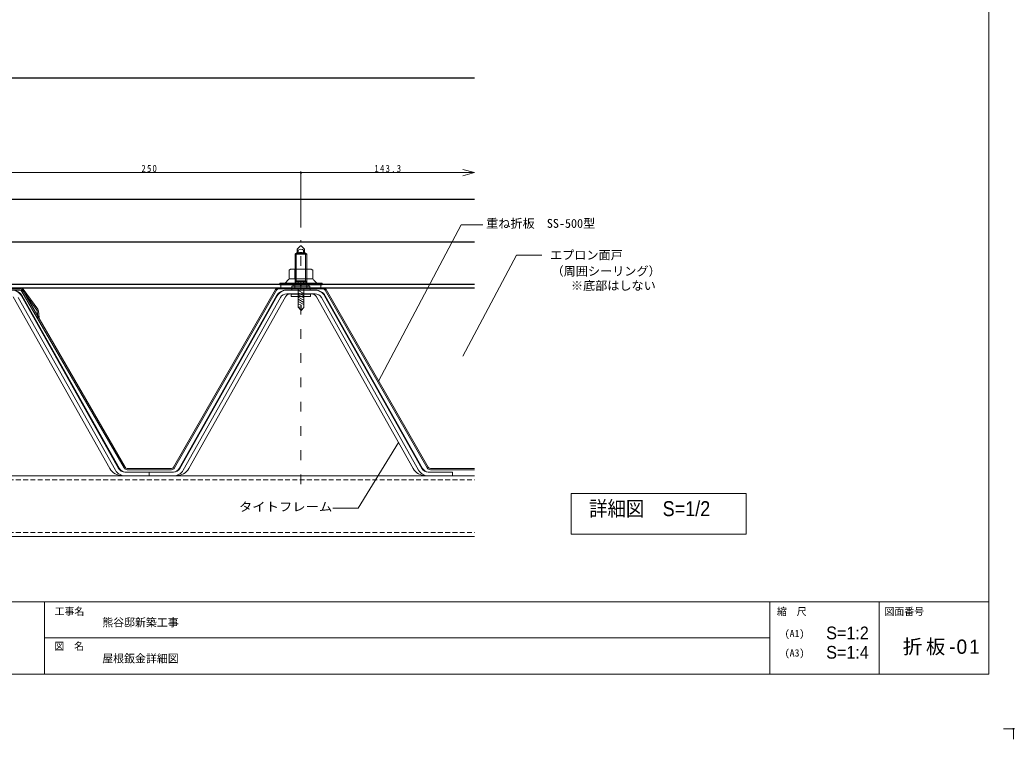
# Model space of a CAD drawing. Units: millimetres at full size. Extents: x -818 to 4206, y -602 to 594.
# Drawn here: x 22 to 842, y -602 to -9 of the extents above; entities that cross this region are included whole.
import ezdxf
from ezdxf.enums import TextEntityAlignment as Align

# ---------------------------------------------------------------- set-up
doc = ezdxf.new("R2010")
doc.units = ezdxf.units.MM
doc.header["$LTSCALE"] = 2
doc.header["$PDMODE"] = 32
doc.header["$PDSIZE"] = 1
doc.linetypes.add('DASHED2', pattern=[3, 2, -1])
doc.linetypes.add('USER3', pattern=[10, 4, -6])
for name, color, linetype, lineweight in [('0-4_壁', 7, 'Continuous', 18), ('5-1_寸法', 5, 'Continuous', 13), ('F-A_F-Aﾚｲﾔ', 4, 'Continuous', 18)]:
    doc.layers.add(name, color=color, linetype=linetype, lineweight=lineweight)
doc.styles.add('__：', font='')
doc.styles.add('ＭＳ ゴシック', font='')
doc.styles.get('__：').set_extended_font_data('__：')
doc.styles.get('ＭＳ ゴシック').set_extended_font_data('MS Gothic')

# ---------------------------------------------------------------- blocks, each defined once
blk = doc.blocks.new('A$C6655204a')
at = {"layer": '0-4_壁'}
for p, q in [((13326.73, -15829.14), (-7158.73, -15829.14)), ((3592.86, -15829.14), (3592.86, -16573.63)), ((11069.58, -15829.14), (11069.58, -16574.62)), ((12198.16, -15829.14), (12198.16, -16574.62)), ((13326.73, -15829.14), (13326.73, -16573.63)), ((11069.58, -16201.88), (3592.86, -16201.75))]:
    blk.add_line(p, q, dxfattribs=at)
blk.add_lwpolyline([(13326.73, -16574.62), (13326.73, -2645.93), (-7158.73, -2645.93), (-7158.73, -16574.62)], close=True, dxfattribs=at)
at = {"layer": '0-4_壁', "style": 'ＭＳ ゴシック'}
for s, height, p in [('工事名', 74.79, (3697.65, -15988.21)), ('縮\u3000尺', 74.79, (11143.13, -15989.81)), ('図面番号', 74.79, (12251.12, -15988.66)), ('熊谷邸新築工事', 82.48, (4188.74, -16108.34)), ('(A1)', 74.79, (11222.73, -16215.86)), ('図\u3000名', 74.79, (3695.18, -16347.26)), ('屋根鈑金詳細図', 82.48, (4188.74, -16480.22)), ('(A3)', 74.79, (11222.73, -16415.86))]:
    blk.add_text(s, height=height, dxfattribs=at).set_placement(p, align=Align.BOTTOM_LEFT)
at = {"layer": '0-4_壁', "style": '__：', "width": 0.95}
for s, p in [('S=1:2', (11650.58, -16254.57)), ('S=1:4', (11650.58, -16454.57))]:
    blk.add_text(s, height=130.9, dxfattribs=at).set_placement(p, align=Align.BOTTOM_LEFT)
blk = doc.blocks.new('鈑金ビス')
at = {"layer": '5-1_寸法', "color": 7, "lineweight": 18}
for p, q in [((3.654, 9.329), (-3.274, 9.329)), ((-7.29, 4.929), (6.67, 4.929)), ((7.67, 4.929), (-6.29, 4.929)), ((-2.21, 4.929), (0.19, 4.929)), ((-2.21, -12.257), (-2.21, 3.729)), ((-2.21, 1.449), (2.55, -1.058)), ((-2.119, 6.129), (-2.119, 8.129)), ((-0.41, 6.129), (-0.088, 4.929)), ((0.79, 4.929), (0.469, 6.129)), ((2.5, 6.129), (2.5, 8.129)), ((2.55, -12.543), (2.55, 3.729)), ((7.67, 3.729), (7.67, 4.929)), ((-2.21, -0.359), (2.55, -2.866)), ((-2.21, -2.167), (2.55, -4.675)), ((-2.21, -3.976), (2.55, -6.483)), ((-2.21, -5.784), (2.55, -8.291)), ((-2.21, -7.593), (2.55, -10.1)), ((0.309, -15.135), (-2.21, -12.257)), ((0.309, -10.559), (-2.091, -9.642)), ((-1.43, -12.52), (-1.715, -12.801)), ((0.309, -15.135), (0.309, -10.559)), ((0.309, -15.135), (2.55, -12.543))]:
    blk.add_line(p, q, dxfattribs=at)
for points in [[(-7.29, 4.929), (-7.29, 3.729), (7.67, 3.729)], [(6.67, 4.929), (6.67, 6.129), (-6.29, 6.129), (-6.29, 4.929)], [(-4.429, 8.129), (-4.429, 6.129), (4.809, 6.129), (4.809, 8.129)], [(-1.288, -12.38), (-1.002, -12.099), (-1.288, -12.38)]]:
    blk.add_lwpolyline(points, dxfattribs=at)
for centre, radius, start, end in [((-3.274, 8.173), 1.156, 357.79578, 182.20424), ((0.19, 6.507), 2.822, 35.08586, 144.91416), ((3.654, 8.173), 1.156, 357.79578, 182.20424)]:
    blk.add_arc(centre, radius, start, end, dxfattribs=at)

msp = doc.modelspace()

# ---------------------------------------------------------------- linework, layer by layer
at = {"layer": '5-1_寸法', "color": 2, "lineweight": 25}
for p, q in [((-371.604, -57.313), (396.666, -57.313)), ((-371.604, -157.313), (396.666, -157.313)), ((-371.604, -192.313), (396.666, -192.313)), ((-371.604, -227.313), (396.666, -227.313)), ((-371.604, -230.313), (396.666, -230.313))]:
    msp.add_line(p, q, dxfattribs=at)
at = {"layer": '5-1_寸法', "color": 3}
for p, q in [((3.396, -135.377), (253.396, -135.377)), ((253.396, -135.377), (253.396, -180.739)), ((253.396, -135.377), (396.666, -135.377)), ((396.666, -135.377), (387.007, -132.789)), ((396.666, -135.377), (387.007, -137.965))]:
    msp.add_line(p, q, dxfattribs=at)
at = {"layer": '5-1_寸法', "lineweight": 9}
for p, q in [((253.184, -195.701), (250.396, -198.489)), ((253.608, -195.701), (256.396, -198.489)), ((250.396, -201.114), (248.631, -202.526)), ((248.631, -202.526), (258.161, -202.526)), ((248.631, -226.776), (248.631, -202.526)), ((249.491, -225.287), (249.491, -201.838)), ((249.596, -201.754), (257.196, -201.754)), ((250.396, -198.489), (250.396, -201.754)), ((250.396, -199.289), (251.146, -199.289)), ((251.146, -199.289), (251.146, -201.754)), ((255.646, -199.289), (256.396, -199.289)), ((255.646, -199.289), (255.646, -201.754)), ((256.396, -198.489), (256.396, -201.754)), ((256.396, -201.114), (258.161, -202.526)), ((257.301, -225.287), (257.301, -201.838)), ((258.161, -226.776), (258.161, -202.526)), ((248.396, -227.011), (248.631, -226.776)), ((248.396, -227.011), (258.396, -227.011)), ((248.396, -227.011), (248.396, -231.314)), ((248.631, -225.287), (258.161, -225.287)), ((248.631, -226.776), (249.491, -225.287)), ((253.396, -226.776), (248.631, -226.776)), ((253.396, -226.776), (258.161, -226.776)), ((258.161, -226.776), (257.301, -225.287)), ((258.396, -227.011), (258.161, -226.776)), ((258.396, -227.011), (258.396, -231.314)), ((22.904, -236.896), (103.101, -379.258)), ((103.675, -379.258), (23.478, -236.896)), ((153.117, -379.258), (233.315, -236.896)), ((233.888, -236.896), (153.691, -379.258)), ((265.636, -232.314), (241.156, -232.314)), ((253.396, -235.314), (241.73, -235.314)), ((245.396, -237.314), (245.396, -235.614)), ((245.696, -235.614), (253.396, -235.614)), ((253.396, -237.614), (245.696, -237.614)), ((260.896, -231.314), (245.896, -231.314)), ((245.896, -231.814), (245.896, -231.314)), ((247.796, -235.614), (247.796, -235.314)), ((252.963, -235.314), (252.79, -235.614)), ((253.396, -235.314), (265.062, -235.314)), ((253.396, -235.614), (261.096, -235.614)), ((253.396, -237.614), (261.096, -237.614)), ((253.829, -235.314), (254.002, -235.614)), ((258.996, -235.614), (258.996, -235.314)), ((260.896, -231.814), (260.896, -231.314)), ((261.396, -237.314), (261.396, -235.614)), ((272.904, -236.896), (353.101, -379.258)), ((353.675, -379.258), (273.478, -236.896)), ((95.839, -379.203), (16.216, -237.86)), ((20.29, -238.369), (100.487, -380.731)), ((156.305, -380.731), (236.502, -238.369)), ((160.953, -379.203), (240.577, -237.86)), ((345.839, -379.203), (266.216, -237.86)), ((350.487, -380.731), (270.29, -238.369)), ((106.294, -385.314), (128.396, -385.314)), ((128.396, -382.314), (108.329, -382.314)), ((128.396, -382.314), (128.396, -385.314)), ((128.396, -382.314), (128.396, -385.314)), ((128.396, -382.314), (148.464, -382.314)), ((150.498, -385.314), (128.396, -385.314)), ((356.294, -385.314), (378.396, -385.314)), ((378.396, -382.314), (358.329, -382.314)), ((378.396, -382.314), (378.396, -385.314)), ((378.396, -382.314), (378.396, -385.314))]:
    msp.add_line(p, q, dxfattribs=at)
at = {"layer": '5-1_寸法', "linetype": 'USER3', "lineweight": 9}
msp.add_line((253.396, -392.314), (253.396, -191.189), dxfattribs=at)
at = {"layer": '5-1_寸法', "color": 4}
for p, q in [((244.896, -214.913), (243.581, -215.673)), ((243.581, -222.913), (243.581, -215.673)), ((261.896, -214.913), (244.896, -214.913)), ((248.489, -222.913), (248.489, -215.325)), ((258.304, -222.913), (258.304, -215.325)), ((261.896, -214.913), (263.211, -215.673)), ((263.211, -222.913), (263.211, -215.673)), ((253.396, -226.513), (235.896, -226.513)), ((235.896, -227.913), (235.896, -226.513)), ((253.396, -227.913), (235.896, -227.913)), ((236.896, -230.313), (236.896, -227.913)), ((240.875, -225.959), (242.608, -223.953)), ((263.211, -222.913), (243.581, -222.913)), ((253.396, -226.513), (270.896, -226.513)), ((253.396, -227.913), (270.896, -227.913)), ((265.918, -225.959), (264.184, -223.953)), ((270.896, -227.913), (270.896, -226.513)), ((253.396, -230.313), (236.896, -230.313))]:
    msp.add_line(p, q, dxfattribs=at)
at = {"layer": '5-1_寸法', "color": 1, "lineweight": 18}
for p, q in [((-13.581, -231.313), (21.664, -231.313)), ((-13.393, -232.313), (21.664, -232.313)), ((23.396, -233.313), (107.529, -378.814)), ((23.596, -232.122), (35.624, -248.676)), ((108.394, -378.314), (24.262, -232.813)), ((24.405, -231.534), (36.433, -248.089)), ((148.398, -378.314), (232.53, -231.814)), ((149.264, -378.814), (233.396, -232.314)), ((235.129, -230.313), (271.663, -230.314)), ((235.129, -231.313), (271.663, -231.314)), ((273.396, -232.314), (357.528, -378.814)), ((274.262, -231.814), (358.394, -378.314)), ((35.995, -249.643), (36.538, -254.811)), ((36.99, -249.539), (37.533, -254.706)), ((36.538, -254.811), (37.533, -254.706)), ((110.126, -379.313), (128.396, -379.313)), ((110.126, -380.313), (128.396, -380.313)), ((128.396, -379.313), (146.667, -379.313)), ((128.396, -380.313), (146.667, -380.313)), ((360.126, -379.313), (396.666, -379.313)), ((360.126, -380.313), (396.666, -380.313))]:
    msp.add_line(p, q, dxfattribs=at)
at = {"layer": '5-1_寸法', "color": 8, "lineweight": 18}
for p, q in [((-371.604, -385.314), (396.666, -385.314)), ((-371.604, -435.314), (396.666, -435.314))]:
    msp.add_line(p, q, dxfattribs=at)
at = {"layer": '5-1_寸法', "color": 8, "linetype": 'DASHED2', "lineweight": 18}
for p, q in [((-371.604, -388.514), (396.666, -388.514)), ((-371.604, -432.114), (396.666, -432.114))]:
    msp.add_line(p, q, dxfattribs=at)
at = {"layer": '5-1_寸法', "color": 7, "lineweight": 18}
for p, q in [((620.676, -399.826), (476.233, -399.826)), ((476.233, -399.826), (476.233, -433.376))]:
    msp.add_line(p, q, dxfattribs=at)
at = {"layer": '5-1_寸法', "color": 4}
msp.add_lwpolyline([(253.396, -230.313), (269.896, -230.313), (269.896, -227.913)], dxfattribs=at)
at = {"layer": '5-1_寸法', "color": 7, "lineweight": 18}
msp.add_lwpolyline([(620.676, -399.826), (620.676, -433.376), (476.233, -433.376)], dxfattribs=at)
at = {"layer": '5-1_寸法', "lineweight": 9}
for centre, radius, start, end in [((253.396, -195.914), 0.3, 45, 135), ((253.396, -202.053), 3.564, 50.85375, 129.14625), ((253.396, -205.389), 4.275, 58.24378, 121.75622), ((15.062, -241.314), 9, 29.39401, 90), ((15.636, -241.314), 9, 29.39401, 90), ((241.156, -241.314), 9, 90, 150.60599), ((241.73, -241.314), 9, 90, 150.60599), ((241.73, -241.314), 6, 90, 150.60599), ((244.933, -240.314), 5, 90, 150.60599), ((245.696, -235.614), 0.3, 90, 180), ((246.396, -235.614), 1, 162.5424, 180), ((245.696, -235.914), 0.3, 90, 180), ((245.696, -237.314), 0.3, 180, 270), ((246.396, -231.814), 0.5, 180, 270), ((260.396, -231.814), 0.5, 270, 360), ((261.096, -235.614), 0.3, 0, 90), ((261.096, -235.914), 0.3, 0, 90), ((261.096, -237.314), 0.3, 270, 360), ((260.396, -235.614), 1, 0, 17.4576), ((261.859, -240.314), 5, 29.39401, 90), ((265.062, -241.314), 9, 29.39401, 90), ((265.062, -241.314), 6, 29.39401, 90), ((265.636, -241.314), 9, 29.39401, 90), ((106.294, -373.314), 12, 209.39401, 270), ((108.329, -376.314), 9, 209.39401, 270), ((108.329, -376.314), 6, 209.39401, 270), ((108.903, -376.314), 6, 209.39401, 270), ((147.89, -376.314), 6, 270, 330.60599), ((148.464, -376.314), 6, 270, 330.60599), ((148.464, -376.314), 9, 270, 330.60599), ((150.498, -373.314), 12, 270, 330.60599), ((356.294, -373.314), 12, 209.39401, 270), ((358.329, -376.314), 9, 209.39401, 270), ((358.329, -376.314), 6, 209.39401, 270), ((358.903, -376.314), 6, 209.39401, 270)]:
    msp.add_arc(centre, radius, start, end, dxfattribs=at)
at = {"layer": '5-1_寸法', "color": 4}
for centre, radius, start, end in [((246.388, -220.479), 5.566, 67.82073, 120.2784), ((253.396, -244.358), 29.445, 80.40598, 99.59402), ((260.405, -220.479), 5.566, 59.7216, 112.17927), ((239.664, -224.913), 1.6, 270, 319.18321), ((244.878, -225.913), 3, 90, 139.18321), ((261.914, -225.913), 3, 40.81679, 90), ((267.128, -224.913), 1.6, 220.81679, 270)]:
    msp.add_arc(centre, radius, start, end, dxfattribs=at)
at = {"layer": '5-1_寸法', "color": 1, "lineweight": 18}
for centre, radius, start, end in [((21.978, -233.297), 3, 35.98923, 96.00991), ((21.664, -234.313), 3, 30, 90.00189), ((21.664, -234.313), 2, 29.99899, 90.00226), ((21.978, -233.296), 2, 35.98385, 96.01479), ((235.129, -233.313), 3, 89.98776, 150.01077), ((235.128, -233.313), 2, 89.98171, 150.01615), ((271.664, -233.314), 3, 29.98385, 90.01654), ((271.664, -233.313), 2, 29.97476, 90.02424), ((34.006, -249.852), 2, 6, 36.00139), ((34.006, -249.852), 3, 6, 36.00122), ((110.126, -377.313), 3, 210.01951, 269.97959), ((110.126, -377.313), 2, 210.01312, 269.98572), ((146.666, -377.313), 2, 270.01603, 329.98688), ((146.666, -377.313), 3, 270.02257, 329.98015), ((360.126, -377.313), 3, 210.02086, 269.98143), ((360.126, -377.313), 2, 210.01413, 269.98622)]:
    msp.add_arc(centre, radius, start, end, dxfattribs=at)
at = {"layer": '5-1_寸法', "color": 3}
msp.add_point((253.396, -135.377), dxfattribs=at)
at = {"layer": 'F-A_F-Aﾚｲﾔ', "lineweight": 13}
for p, q in [((385.524, -178.336), (317.288, -307.288)), ((403.407, -178.336), (385.524, -178.336)), ((300.73, -411.963), (333.873, -357.961)), ((279.738, -411.963), (300.73, -411.963))]:
    msp.add_line(p, q, dxfattribs=at)
at = {"layer": 'F-A_F-Aﾚｲﾔ', "color": 171}
for p, q in [((841, -594), (832.622, -594)), ((841, -602.378), (841, -594))]:
    msp.add_line(p, q, dxfattribs=at)
at = {"layer": 'F-A_F-Aﾚｲﾔ', "lineweight": 13}
msp.add_lwpolyline([(452.082, -203.564), (431.09, -203.564), (387.03, -286.828)], dxfattribs=at)
at = {"layer": 'F-A_F-Aﾚｲﾔ'}
msp.add_point((841, -594), dxfattribs=at)

# ---------------------------------------------------------------- block references
at = {"layer": '5-1_寸法'}
msp.add_blockref('鈑金ビス', (253.206, -234.043), dxfattribs=at)
at = {"layer": 'F-A_F-Aﾚｲﾔ', "xscale": 0.08, "yscale": 0.08}
msp.add_blockref('A$C6655204a', (-245.505, 777.16), dxfattribs=at)

# ---------------------------------------------------------------- texts
at = {"layer": '5-1_寸法', "color": 3, "style": 'ＭＳ ゴシック'}
for s, p in [('重ね折板\u3000SS-500型', (406.16, -183.112)), ('エプロン面戸', (458.843, -209.174)), ('（周囲シーリング）', (460.065, -222.474)), ('※底部はしない', (476.039, -234.378))]:
    msp.add_text(s, height=7.331, dxfattribs=at).set_placement(p, align=Align.BOTTOM_LEFT)
at = {"layer": '5-1_寸法', "color": 7, "style": '__：', "width": 0.9}
msp.add_text('詳細図\u3000S=1/2', height=12.35, dxfattribs=at).set_placement((491.038, -422.284), align=Align.BOTTOM_LEFT)
at = {"layer": '5-1_寸法', "color": 7, "char_height": 5.865, "attachment_point": 7, "style": 'ＭＳ ゴシック'}
for s, insert in [('\\T1.27;\\W0.9;250', (121.896, -134.977)), ('\\T1.28;\\W0.9;143.3', (314.031, -134.977))]:
    msp.add_mtext(s, dxfattribs=dict(at, insert=insert))
at = {"layer": 'F-A_F-Aﾚｲﾔ', "color": 3, "style": 'ＭＳ ゴシック', "width": 1.1}
msp.add_text('タイトフレーム', height=7.331, dxfattribs=at).set_placement((202.317, -416.707), align=Align.BOTTOM_LEFT)
at = {"layer": 'F-A_F-Aﾚｲﾔ', "color": 3, "insert": (749.739, -533.336), "char_height": 11.73, "attachment_point": 7, "style": '__：'}
msp.add_mtext('\\T1.19;折板-01', dxfattribs=at)

doc.saveas('drawing.dxf')
